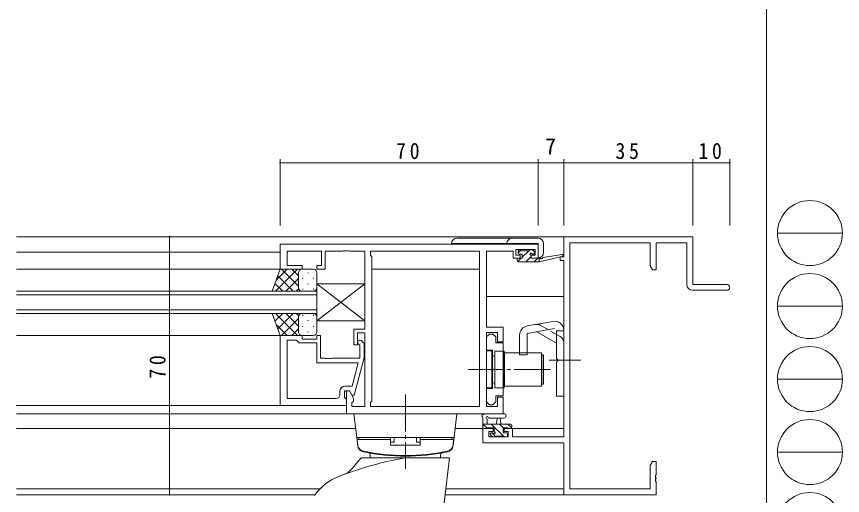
# Model space of a CAD drawing. Units: millimetres on the paper. Extents: x -397 to 397, y -282 to 282.
# Drawn here: x 172.6 to 396.7, y -129.9 to 0 of the extents above; entities that cross this region are included whole.
import ezdxf
from ezdxf.enums import TextEntityAlignment as Align

# ---------------------------------------------------------------- set-up
doc = ezdxf.new("R2010")
doc.units = ezdxf.units.MM
doc.linetypes.add('USER2', pattern=[13, 10, -1, 1, -1])
doc.linetypes.add('USER4', pattern=[4, 3, -1])
for name, color, linetype, lineweight in [('0-1_YKK_ZWAK', 7, 'Continuous', 18), ('0-3_YKK_11', 7, 'Continuous', 18), ('0-4_YKK_12', 2, 'Continuous', 18), ('0-5_YKK_13', 4, 'Continuous', 18), ('0-6_YKK_D', 6, 'Continuous', 18)]:
    doc.layers.add(name, color=color, linetype=linetype, lineweight=lineweight)
doc.styles.add('ＭＳ ゴシック', font='')
doc.styles.get('ＭＳ ゴシック').set_extended_font_data('MS Gothic')

msp = doc.modelspace()

# ---------------------------------------------------------------- linework, layer by layer
at = {"layer": '0-1_YKK_ZWAK'}
for p, q in [((376.092, 279.3), (376.092, -245.7)), ((379.068, -58.716), (396.708, -58.716)), ((379.068, -78.512), (396.708, -78.512)), ((379.068, -98.308), (396.708, -98.308)), ((379.068, -118.104), (396.708, -118.104))]:
    msp.add_line(p, q, dxfattribs=at)
for centre in [(387.888, -58.716), (387.888, -78.512), (387.888, -98.308), (387.888, -118.104), (387.888, -137.9)]:
    msp.add_circle(centre, 8.82, dxfattribs=at)
at = {"layer": '0-3_YKK_11'}
for p, q in [((321.12, -59.7), (321.12, -65.2)), ((356.12, -59.7), (321.12, -59.7)), ((356.12, -72.7), (356.12, -59.7)), ((244.12, -61.7), (244.12, -68.5)), ((314.12, -61.7), (244.12, -61.7)), ((314.12, -65.5), (314.12, -61.7)), ((322.75, -61.33), (344.49, -61.33)), ((322.75, -128.07), (322.75, -61.33)), ((344.49, -61.33), (344.49, -67.609)), ((346.12, -61.33), (354.49, -61.33)), ((346.12, -68.7), (346.12, -61.33)), ((354.49, -61.33), (354.49, -72.7)), ((246.05, -63.63), (255.32, -63.63)), ((246.05, -67.5), (246.05, -63.63)), ((255.32, -63.63), (255.32, -67.5)), ((256.32, -63.63), (261.162, -63.63)), ((256.32, -68.5), (256.32, -63.63)), ((261.162, -63.63), (261.345, -63.51)), ((261.345, -63.51), (261.895, -63.51)), ((261.895, -63.51), (262.078, -63.63)), ((262.078, -63.63), (262.162, -63.63)), ((262.162, -63.63), (262.345, -63.51)), ((262.345, -63.51), (262.895, -63.51)), ((262.895, -63.51), (263.078, -63.63)), ((263.078, -63.63), (267.12, -63.63)), ((267.12, -63.63), (267.12, -84.8)), ((268.62, -63.63), (268.62, -64.7)), ((298.19, -63.63), (268.62, -63.63)), ((268.62, -64.7), (269.05, -65.13)), ((298.19, -105.77), (298.19, -63.63)), ((298.19, -105.77), (298.19, -63.63)), ((300.12, -63.63), (307.32, -63.63)), ((300.12, -84.2), (300.12, -63.63)), ((307.32, -63.63), (307.32, -64.43)), ((307.32, -64.43), (307.32, -65.5)), ((308.12, -63.2), (313.32, -63.2)), ((308.12, -64.7), (308.12, -63.2)), ((309.22, -64.7), (308.12, -64.7)), ((309.22, -65.5), (309.22, -64.7)), ((312.22, -64.7), (312.22, -65.5)), ((313.32, -64.7), (312.22, -64.7)), ((313.32, -63.2), (313.32, -64.7)), ((269.05, -65.13), (269.05, -104.27)), ((307.32, -65.5), (309.22, -65.5)), ((312.22, -65.5), (314.12, -65.5)), ((320.12, -65.2), (320.12, -66.2)), ((321.12, -65.2), (320.12, -65.2)), ((320.12, -66.2), (321.12, -66.2)), ((321.12, -66.2), (321.12, -113.97)), ((244.12, -68.5), (250.12, -68.5)), ((250.12, -67.5), (246.05, -67.5)), ((250.12, -68.5), (250.12, -67.5)), ((254.12, -67.5), (254.12, -68.5)), ((255.32, -67.5), (254.12, -67.5)), ((254.12, -68.5), (256.32, -68.5)), ((344.49, -67.609), (345.12, -68.7)), ((345.12, -68.7), (346.12, -68.7)), ((365.37, -72.7), (356.12, -72.7)), ((355.99, -74.2), (365.37, -74.2)), ((264.12, -84.8), (264.12, -89)), ((267.12, -84.8), (264.12, -84.8)), ((304.62, -84.2), (300.12, -84.2)), ((304.62, -88.2), (304.62, -84.2)), ((244.12, -86.5), (250.12, -86.5)), ((244.12, -105.5), (244.12, -86.5)), ((250.12, -86.5), (250.12, -87.5)), ((254.12, -86.5), (255.12, -86.5)), ((254.12, -87.5), (254.12, -86.5)), ((255.12, -86.5), (255.12, -92.6)), ((265.12, -85.8), (267.12, -85.8)), ((265.12, -89), (265.12, -85.8)), ((267.12, -85.8), (267.12, -105.77)), ((300.12, -85.7), (303.12, -85.7)), ((300.12, -105.77), (300.12, -85.7)), ((300.12, -86.899), (300.92, -86.099)), ((300.12, -90.499), (300.12, -86.899)), ((300.92, -86.099), (301.82, -86.099)), ((301.82, -86.099), (302.62, -86.899)), ((302.62, -86.899), (302.62, -88.524)), ((303.12, -85.7), (303.12, -88.2)), ((246.05, -87.8), (246.05, -103.57)), ((248.62, -87.8), (246.05, -87.8)), ((246.05, -87.8), (246.05, -103.57)), ((248.82, -88), (248.62, -87.8)), ((249.32, -88.5), (248.82, -88)), ((254.12, -88.5), (249.32, -88.5)), ((250.12, -87.5), (254.12, -87.5)), ((254.12, -93.9), (254.12, -88.5)), ((264.12, -89), (265.12, -89)), ((265.72, -89.149), (265.296, -88.724)), ((265.72, -92.6), (265.72, -89.149)), ((266.144, -87.876), (266.92, -88.651)), ((266.92, -88.651), (266.92, -92.597)), ((302.62, -88.524), (304.62, -88.524)), ((303.12, -88.2), (304.62, -88.2)), ((304.62, -88.524), (304.62, -102.874)), ((301.72, -90.499), (300.12, -90.499)), ((301.72, -95.241), (301.72, -90.499)), ((265.328, -93.9), (254.12, -93.9)), ((255.12, -92.6), (256.162, -92.6)), ((256.162, -92.6), (256.345, -92.72)), ((256.345, -92.72), (256.895, -92.72)), ((256.895, -92.72), (257.078, -92.6)), ((257.078, -92.6), (257.162, -92.6)), ((257.162, -92.6), (257.345, -92.72)), ((257.345, -92.72), (257.895, -92.72)), ((257.895, -92.72), (258.078, -92.6)), ((258.078, -92.6), (265.72, -92.6)), ((263.64, -100.2), (265.328, -93.9)), ((266.92, -92.597), (264.213, -102.7)), ((301.84, -95.424), (301.72, -95.241)), ((301.72, -96.158), (301.84, -95.974)), ((301.72, -100.899), (301.72, -96.158)), ((301.84, -95.974), (301.84, -95.424)), ((261.82, -100.2), (263.64, -100.2)), ((260.32, -102.57), (260.32, -101.7)), ((261.62, -101.5), (261.62, -103.3)), ((262.92, -101.5), (261.62, -101.5)), ((262.12, -101.5), (262.12, -107.7)), ((262.92, -101.5), (262.12, -101.5)), ((263.613, -102.7), (262.92, -101.5)), ((264.05, -103.457), (262.92, -101.5)), ((264.213, -102.7), (263.613, -102.7)), ((300.12, -100.899), (301.72, -100.899)), ((300.12, -104.499), (300.12, -100.899)), ((302.62, -102.874), (302.62, -104.499)), ((304.62, -102.874), (302.62, -102.874)), ((246.05, -103.57), (259.32, -103.57)), ((261.62, -103.3), (261.82, -103.5)), ((261.82, -103.5), (262.12, -103.8)), ((262.12, -103.8), (262.12, -105.5)), ((263.62, -104.7), (264.05, -104.27)), ((263.62, -105.77), (263.62, -104.7)), ((264.05, -104.27), (264.05, -103.457)), ((269.05, -104.27), (268.62, -104.7)), ((268.62, -104.7), (268.62, -105.77)), ((300.92, -105.299), (300.12, -104.499)), ((301.82, -105.299), (300.92, -105.299)), ((302.62, -104.499), (301.82, -105.299)), ((303.12, -103.2), (303.12, -105.77)), ((304.62, -103.2), (303.12, -103.2)), ((304.62, -107.7), (304.62, -103.2)), ((262.12, -105.5), (244.12, -105.5)), ((267.12, -105.77), (263.62, -105.77)), ((268.62, -105.77), (298.19, -105.77)), ((303.12, -105.77), (300.12, -105.77)), ((262.12, -107.7), (304.62, -107.7)), ((299.12, -111.7), (299.12, -115.6)), ((301.92, -111.7), (299.12, -111.7)), ((301.92, -112.5), (301.92, -111.7)), ((304.92, -111.7), (304.92, -112.5)), ((307.22, -111.7), (304.92, -111.7)), ((307.22, -113.97), (307.22, -111.7)), ((300.75, -112.5), (301.92, -112.5)), ((300.75, -113.97), (300.75, -112.5)), ((306.02, -113.97), (300.75, -113.97)), ((304.92, -112.5), (306.02, -112.5)), ((306.02, -112.5), (306.02, -113.97)), ((321.12, -113.97), (307.22, -113.97)), ((299.12, -115.6), (321.12, -115.6)), ((321.12, -115.6), (321.12, -129.7)), ((345.12, -120.7), (344.49, -121.791)), ((346.12, -120.7), (345.12, -120.7)), ((346.12, -124.242), (346.12, -120.7)), ((344.49, -121.791), (344.49, -128.07)), ((346, -124.425), (346.12, -124.242)), ((346, -124.975), (346, -124.425)), ((346.12, -125.158), (346, -124.975)), ((346, -125.425), (346.12, -125.242)), ((346, -125.975), (346, -125.425)), ((346.12, -125.242), (346.12, -125.158)), ((346.12, -126.158), (346, -125.975)), ((346.12, -129.7), (346.12, -126.158)), ((321.12, -129.7), (346.12, -129.7)), ((344.49, -128.07), (322.75, -128.07))]:
    msp.add_line(p, q, dxfattribs=at)
for centre, radius, start, end in [((355.99, -72.7), 1.5, 180.00001, 269.99999), ((365.37, -73.45), 0.75, 269.99999, 90.00001), ((265.72, -88.3), 0.6, 44.99999, 225.00001), ((261.82, -101.7), 1.5, 90.00001, 179.99999), ((259.32, -102.57), 1, 270.00001, 359.99999)]:
    msp.add_arc(centre, radius, start, end, dxfattribs=at)
at = {"layer": '0-4_YKK_12'}
for p, q in [((172.62, -59.7), (321.42, -59.7)), ((172.62, -63.9), (244.12, -63.9)), ((298.19, -63.9), (298.19, -105.47)), ((172.62, -68.5), (244.5, -68.501)), ((269.05, -68.5), (298.19, -68.5)), ((254.121, -74.501), (172.62, -74.501)), ((172.62, -75.501), (254.121, -75.501)), ((254.121, -80.501), (254.121, -74.501)), ((300.12, -75.9), (321.12, -75.9)), ((254.121, -79.501), (172.62, -79.501)), ((172.62, -80.501), (254.121, -80.501)), ((172.62, -86.5), (244.12, -86.5)), ((172.62, -105.5), (262.12, -105.5)), ((172.62, -107.7), (262.42, -107.7)), ((172.62, -111.7), (264.609, -111.7)), ((291.627, -111.7), (302.22, -111.7)), ((304.62, -111.7), (321.12, -111.7)), ((320.62, -115.601), (320.62, -115.6)), ((172.62, -128.07), (254.849, -128.07)), ((172.62, -129.7), (253.6, -129.7)), ((288.89, -129.7), (321.42, -129.7)), ((289.09, -128.07), (321.12, -128.07))]:
    msp.add_line(p, q, dxfattribs=at)
at = {"layer": '0-5_YKK_13'}
for p, q in [((292.122, -60.08), (314.122, -60.08)), ((314.122, -61.58), (290.622, -61.58)), ((314.122, -65.48), (314.122, -61.58)), ((315.622, -61.58), (315.622, -63.98)), ((309.531, -63.3), (308.722, -64.109)), ((308.722, -64.1), (308.722, -63.6)), ((309.022, -63.3), (309.522, -63.3)), ((309.822, -64.4), (309.022, -64.4)), ((309.722, -63.5), (311.722, -63.5)), ((311.576, -63.5), (309.822, -65.254)), ((309.822, -65.5), (309.822, -64.4)), ((311.922, -63.3), (312.522, -63.3)), ((312.222, -64.861), (312.222, -65.5)), ((313.022, -64.4), (312.683, -64.4)), ((312.734, -63.388), (313.234, -63.888)), ((313.309, -64.012), (312.921, -64.4)), ((315.533, -65.32), (320.572, -64.504)), ((308.422, -66.2), (308.422, -65.8)), ((309.576, -65.5), (308.602, -66.475)), ((308.722, -65.5), (309.822, -65.5)), ((308.722, -66.5), (314.42, -66.5)), ((312.222, -65.099), (310.821, -66.5)), ((312.222, -65.5), (314.42, -65.5)), ((314.067, -65.5), (313.067, -66.5)), ((314.42, -66.5), (320.686, -65.093)), ((314.42, -65.5), (314.507, -65.486)), ((314.42, -66.5), (314.42, -65.5)), ((241.977, -74.501), (244.12, -68.501)), ((248.852, -68.501), (242.852, -74.501)), ((246.023, -68.501), (243.062, -71.461)), ((244.12, -68.501), (250.12, -68.501)), ((249.12, -73.121), (244.5, -68.501)), ((249.12, -70.292), (247.328, -68.501)), ((253.12, -68.501), (250.12, -68.501)), ((251.756, -69.421), (251.756, -69.621)), ((247.671, -74.501), (243.475, -70.305)), ((249.12, -71.061), (245.68, -74.501)), ((249.12, -69.501), (249.12, -73.101)), ((249.12, -69.901), (249.12, -73.501)), ((250.341, -70.836), (250.341, -71.036)), ((253.171, -70.836), (253.171, -71.036)), ((254.12, -73.501), (254.12, -69.501)), ((244.843, -74.501), (242.731, -72.389)), ((249.176, -73.832), (248.508, -74.501)), ((250.341, -73.866), (250.341, -74.066)), ((251.756, -72.451), (251.756, -72.651)), ((253.171, -73.866), (253.171, -74.066)), ((254.12, -72.5), (267.12, -72.5)), ((254.12, -72.5), (254.12, -82.5)), ((254.12, -72.5), (267.12, -82.5)), ((254.12, -82.5), (267.12, -72.5)), ((267.12, -72.5), (267.12, -82.5)), ((250.12, -74.501), (241.977, -74.501)), ((250.12, -74.501), (253.12, -74.501)), ((241.977, -80.501), (250.12, -80.501)), ((241.977, -80.501), (244.12, -86.501)), ((244.843, -80.501), (242.731, -82.612)), ((248.852, -86.501), (242.852, -80.501)), ((247.671, -80.501), (243.475, -84.696)), ((249.12, -83.94), (245.68, -80.501)), ((249.177, -81.169), (248.508, -80.501)), ((250.12, -80.501), (253.12, -80.501)), ((249.12, -81.88), (244.5, -86.501)), ((249.12, -85.101), (249.12, -81.501)), ((249.12, -85.501), (249.12, -81.901)), ((250.341, -81.136), (250.341, -80.936)), ((251.756, -82.551), (251.756, -82.351)), ((253.171, -81.136), (253.171, -80.936)), ((254.12, -81.501), (254.12, -85.501)), ((267.12, -82.5), (254.12, -82.5)), ((311.186, -83.908), (318.186, -82.673)), ((246.023, -86.501), (243.062, -83.54)), ((249.12, -84.709), (247.328, -86.501)), ((250.341, -84.166), (250.341, -83.966)), ((253.171, -84.166), (253.171, -83.966)), ((311.12, -85.95), (318.533, -84.643)), ((319.12, -85.135), (319.12, -92.7)), ((321.12, -102.95), (321.12, -85.135)), ((244.12, -86.501), (250.12, -86.501)), ((253.12, -86.501), (250.12, -86.501)), ((251.756, -85.581), (251.756, -85.381)), ((309.12, -86.37), (309.12, -91.7)), ((311.12, -85.95), (311.12, -91.7)), ((319.12, -88.539), (313.812, -85.475)), ((319.12, -85.2), (321.12, -85.2)), ((300.12, -90.7), (300.12, -100.7)), ((301.62, -90.7), (300.12, -90.7)), ((301.62, -90.7), (301.62, -100.7)), ((304.92, -90.75), (302.42, -90.75)), ((302.42, -90.75), (302.42, -100.65)), ((304.92, -100.65), (304.92, -90.75)), ((305.02, -91.2), (305.02, -100.2)), ((315.02, -91.2), (305.02, -91.2)), ((309.12, -91.7), (311.12, -91.7)), ((315.02, -91.2), (315.02, -100.2)), ((315.12, -91.7), (315.62, -91.7)), ((315.12, -99.7), (315.12, -91.7)), ((315.62, -99.7), (315.62, -91.7)), ((302.42, -92.1), (302.12, -92.1)), ((302.42, -99.3), (302.42, -92.1)), ((304.92, -98.7), (304.92, -92.7)), ((305.02, -92.7), (304.92, -92.7)), ((319.52, -93.1), (319.12, -92.7)), ((319.52, -93.3), (319.12, -93.7)), ((319.12, -93.7), (319.12, -102.95)), ((319.52, -93.1), (319.52, -93.3)), ((300.12, -100.7), (301.62, -100.7)), ((302.42, -99.3), (302.12, -99.3)), ((302.42, -100.65), (304.92, -100.65)), ((305.02, -98.7), (304.92, -98.7)), ((305.02, -100.2), (315.02, -100.2)), ((315.62, -99.7), (315.12, -99.7)), ((319.12, -102.95), (321.12, -102.95)), ((265.181, -116.358), (264.118, -107.7)), ((264.118, -107.7), (292.118, -107.7)), ((291.055, -116.358), (292.118, -107.7)), ((299.12, -111.4), (299.12, -108.72)), ((304.848, -107.7), (299.685, -107.7)), ((300.32, -109.32), (300.32, -110.5)), ((304.848, -108.9), (300.887, -108.903)), ((302.82, -110.5), (302.922, -109.356)), ((304.02, -110.5), (303.918, -109.356)), ((299.12, -110.5), (306.72, -110.5)), ((300.213, -111.55), (299.163, -110.5)), ((300.02, -111.7), (299.42, -111.7)), ((302.22, -111.5), (300.22, -111.5)), ((304.708, -113.8), (301.408, -110.5)), ((302.22, -112.439), (302.22, -111.5)), ((304.653, -111.5), (303.653, -110.5)), ((304.62, -111.5), (304.62, -112.9)), ((305.92, -111.5), (304.62, -111.5)), ((306.968, -111.569), (305.898, -110.5)), ((306.72, -111.7), (306.12, -111.7)), ((307.02, -110.8), (307.02, -111.4)), ((264.916, -114.2), (291.32, -114.2)), ((265.518, -114.2), (265.518, -114.7)), ((265.518, -114.2), (274.118, -114.2)), ((274.118, -116.2), (274.118, -114.2)), ((275.118, -114.2), (275.118, -115.467)), ((281.118, -114.2), (281.118, -115.467)), ((290.718, -114.2), (282.118, -114.2)), ((282.118, -116.2), (282.118, -114.2)), ((290.718, -114.2), (290.718, -114.7)), ((301.708, -113.912), (301.208, -113.412)), ((301.42, -112.9), (301.759, -112.9)), ((302.63, -113.967), (301.563, -112.9)), ((302.52, -114), (301.92, -114)), ((304.82, -113.8), (302.72, -113.8)), ((304.62, -112.9), (305.52, -112.9)), ((305.52, -114), (305.02, -114)), ((305.82, -113.2), (305.82, -113.7)), ((265.018, -114.7), (265.142, -116.116)), ((265.018, -114.7), (274.118, -114.7)), ((274.118, -115.467), (275.118, -115.467)), ((274.118, -116.2), (282.118, -116.2)), ((282.118, -115.467), (281.118, -115.467)), ((291.218, -114.7), (282.118, -114.7)), ((291.218, -114.7), (291.094, -116.116)), ((263.618, -122.679), (266.118, -119.7)), ((266.118, -119.7), (290.118, -119.7)), ((268.583, -119.7), (268.567, -118.818)), ((287.653, -119.7), (287.668, -118.818)), ((287.819, -138.426), (290.118, -119.7))]:
    msp.add_line(p, q, dxfattribs=at)
at = {"layer": '0-5_YKK_13', "linetype": 'USER4'}
for p, q in [((320.12, -86.807), (314.812, -83.743)), ((315.12, -92.7), (315.02, -92.7)), ((315.12, -98.7), (315.02, -98.7))]:
    msp.add_line(p, q, dxfattribs=at)
at = {"layer": '0-5_YKK_13', "linetype": 'USER2'}
for p, q in [((317.12, -93.2), (325.75, -93.2)), ((317.62, -95.699), (295.19, -95.699)), ((278.118, -102.5), (278.118, -122.7))]:
    msp.add_line(p, q, dxfattribs=at)
at = {"layer": '0-5_YKK_13'}
for centre, radius, start, end in [((292.122, -61.58), 1.5, 90, 180), ((307.122, -61.58), 1.5, 90, 180), ((314.122, -61.58), 1.5, 0, 90), ((309.022, -63.6), 0.3, 90, 180), ((309.022, -64.1), 0.3, 180, 270), ((309.522, -63.5), 0.2, 0, 90), ((311.922, -63.5), 0.2, 90, 180), ((312.222, -64.4), 0.25, 33.05573, 236.94427), ((311.922, -64.861), 0.3, 0, 56.94427), ((312.683, -64.1), 0.3, 213.05573, 270), ((312.522, -63.6), 0.3, 45, 90), ((313.022, -64.1), 0.3, 270, 45), ((314.122, -63.98), 1.5, 270, 0), ((320.62, -64.8), 0.3, 282.65862, 99.19754), ((308.722, -65.8), 0.3, 90, 180), ((308.722, -66.2), 0.3, 180, 270), ((314.555, -65.782), 0.3, 39.19754, 99.19754), ((315.02, -65.403), 0.3, 219.19754, 339.19754), ((315.581, -65.616), 0.3, 99.19754, 159.19754), ((250.12, -69.501), 1, 90, 180), ((250.12, -69.501), 1, 90, 180), ((253.12, -69.501), 1, 360, 90), ((250.12, -73.501), 1, 180, 270), ((250.12, -73.501), 1, 180, 270), ((253.12, -73.501), 1, 270, 360), ((250.12, -81.501), 1, 90, 180), ((250.12, -81.501), 1, 90, 180), ((253.12, -81.501), 1, 360, 90), ((318.62, -85.135), 2.5, 0, 100), ((311.62, -86.37), 2.5, 100, 180), ((250.12, -85.501), 1, 180, 270), ((250.12, -85.501), 1, 180, 270), ((253.12, -85.501), 1, 270, 360), ((302.12, -91.6), 0.5, 180, 270), ((302.12, -99.8), 0.5, 90, 180), ((299.12, -108.2), 0.3, 79.47122, 240), ((298.82, -108.72), 0.3, 0, 60), ((299.229, -107.61), 0.3, 259.47122, 319.47122), ((299.685, -108), 0.3, 90, 139.47122), ((300.32, -108.8), 0.3, 19.18976, 240), ((300.02, -109.32), 0.3, 0, 60), ((300.886, -108.603), 0.3, 199.18976, 270.04023), ((303.42, -109.4), 0.5, 5.09207, 174.90793), ((304.847, -108.3), 0.6, 270.04023, 90.04023), ((299.42, -111.4), 0.3, 180, 270), ((300.02, -111.5), 0.2, 270, 0), ((306.12, -111.5), 0.2, 180, 270), ((306.72, -110.8), 0.3, 0, 90), ((306.72, -111.4), 0.3, 270, 0), ((301.42, -113.2), 0.3, 90, 225), ((301.92, -113.7), 0.3, 225, 270), ((301.759, -113.2), 0.3, 33.05573, 90), ((302.22, -112.9), 0.25, 213.05573, 56.94427), ((302.52, -112.439), 0.3, 180, 236.94427), ((302.52, -113.8), 0.2, 270, 0), ((305.02, -113.8), 0.2, 180, 270), ((305.52, -113.2), 0.3, 0, 90), ((305.52, -113.7), 0.3, 270, 0), ((267.134, -115.942), 2, 185, 258.64775), ((267.144, -115.937), 2, 187, 258.65826), ((267.166, -116.115), 2, 187, 258.68116), ((289.07, -116.115), 2, 281.31884, 353), ((289.091, -115.937), 2, 281.34174, 353), ((289.101, -115.942), 2, 281.35225, 355), ((278.118, -61.234), 57.8, 258.64775, 281.35225), ((278.118, -61.226), 57.8, 258.65826, 281.34116), ((278.118, -61.4), 57.8, 258.68116, 281.31884), ((268.068, -118.827), 0.5, 1, 80.07331), ((288.168, -118.827), 0.5, 99.92669, 179), ((294.818, -214.2), 96.004, 100.15586, 111.10054), ((259.788, -119.465), 5, 290.29251, 320), ((265.656, -138.627), 15, 111.10054, 144.32281)]:
    msp.add_arc(centre, radius, start, end, dxfattribs=at)
at = {"layer": '0-5_YKK_13', "linetype": 'USER4'}
for centre, start, end in [((313.812, -85.475), 60, 100), ((319.12, -88.539), 0, 60)]:
    msp.add_arc(centre, 2, start, end, dxfattribs=at)
at = {"layer": '0-6_YKK_D'}
for p, q in [((244.12, -56.7), (244.12, -38.7)), ((244.12, -39.7), (314.12, -39.7)), ((314.12, -56.7), (314.12, -38.7)), ((314.12, -56.7), (314.12, -38.7)), ((314.12, -39.7), (321.12, -39.7)), ((321.12, -56.7), (321.12, -38.7)), ((321.12, -56.7), (321.12, -38.7)), ((321.12, -39.7), (356.12, -39.7)), ((356.12, -56.7), (356.12, -38.7)), ((356.12, -56.7), (356.12, -38.7)), ((356.12, -39.7), (366.12, -39.7)), ((366.12, -56.7), (366.12, -38.7)), ((241.12, -59.7), (213.12, -59.7)), ((214.12, -59.7), (214.12, -129.7)), ((241.12, -129.7), (213.12, -129.7))]:
    msp.add_line(p, q, dxfattribs=at)
for centre, start, end in [((244.12, -39.7), 0, 180), ((244.12, -39.7), 180, 0), ((314.12, -39.7), 0, 180), ((314.12, -39.7), 0, 180), ((314.12, -39.7), 180, 0), ((314.12, -39.7), 180, 0), ((321.12, -39.7), 0, 180), ((321.12, -39.7), 0, 180), ((321.12, -39.7), 180, 0), ((321.12, -39.7), 180, 0), ((356.12, -39.7), 0, 180), ((356.12, -39.7), 0, 180), ((356.12, -39.7), 180, 0), ((356.12, -39.7), 180, 0), ((366.12, -39.7), 0, 180), ((366.12, -39.7), 180, 0), ((214.12, -59.7), 90, 270), ((214.12, -59.7), 270, 90), ((214.12, -129.7), 90, 270), ((214.12, -129.7), 270, 90)]:
    msp.add_arc(centre, 0.106, start, end, dxfattribs=at)

# ---------------------------------------------------------------- texts
at = {"layer": '0-6_YKK_D', "color": 7, "style": 'ＭＳ ゴシック'}
msp.add_text('7', height=4.399, dxfattribs=at).set_placement((316.02, -38.7), align=Align.BOTTOM_LEFT)
at = {"layer": '0-6_YKK_D', "color": 7, "char_height": 4.399, "attachment_point": 7, "style": 'ＭＳ ゴシック'}
for s, insert in [('\\T1.37;\\W0.9;70', (275.6, -38.7)), ('\\T1.37;\\W0.9;35', (335.1, -38.7)), ('\\T1.37;\\W0.9;10', (357.6, -38.7))]:
    msp.add_mtext(s, dxfattribs=dict(at, insert=insert))
at = {"layer": '0-6_YKK_D', "color": 7, "insert": (213.12, -98.22), "char_height": 4.399, "attachment_point": 7, "rotation": 90, "style": 'ＭＳ ゴシック'}
msp.add_mtext('\\T1.37;\\W0.9;70', dxfattribs=at)

doc.saveas('drawing.dxf')
